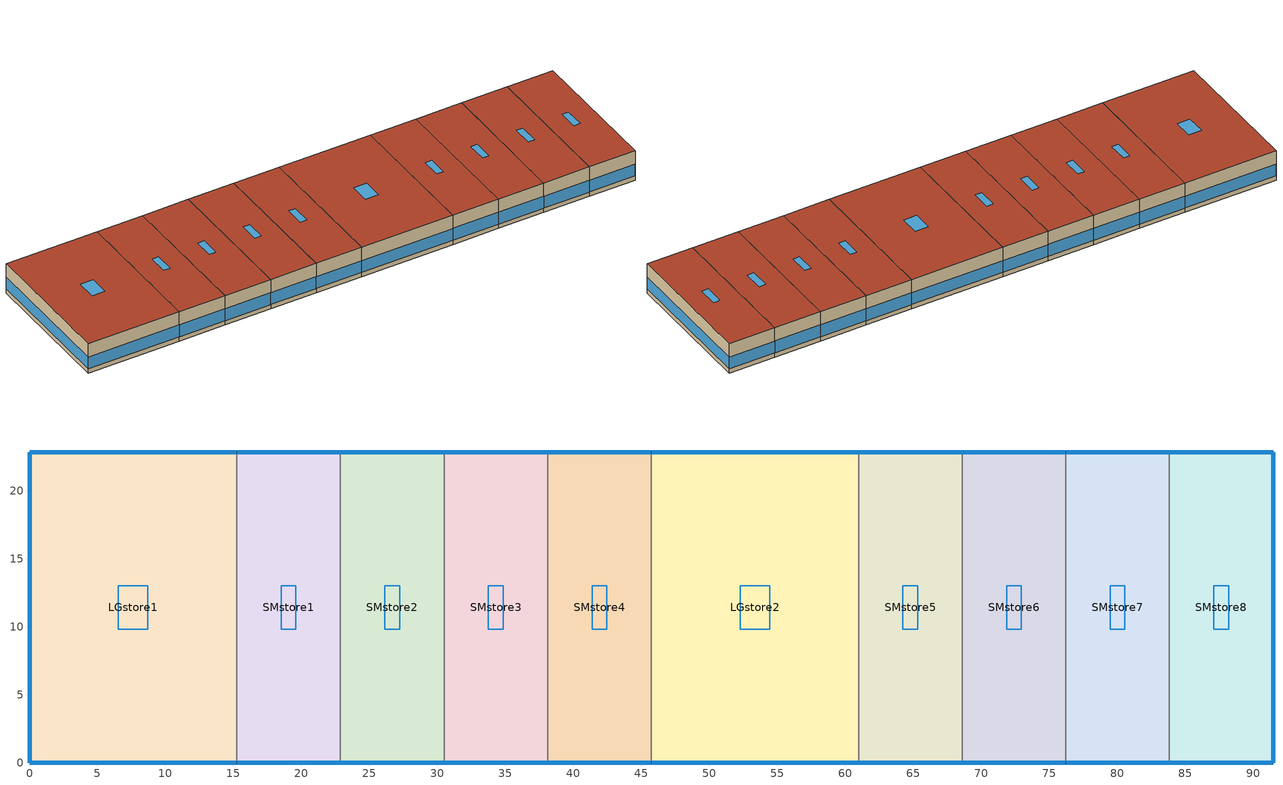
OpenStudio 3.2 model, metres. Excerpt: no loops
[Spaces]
SMstore2
 floor ground: 30.48,22.86 30.48,0 22.86,0 22.86,22.86 z0
 wall outside: 22.86,0 30.48,0 / 30.48,22.86 22.86,22.86 z0:5.18
 wall to SMstore3: 30.48,0 30.48,22.86 z0:5.18
 wall to SMstore1: 22.86,22.86 22.86,0 z0:5.18
 window (BTAP-Ext-FixedWindow:U=0.190 SHGC=0.600): 22.89,0 30.45,0 / 30.45,22.86 22.89,22.86 z0.76:2.85
 roof outside: 30.48,0 30.48,22.86 22.86,22.86 22.86,0 z5.18
 skylight (BTAP-Ext-Skylights:U=0.190 SHGC=0.600): 27.21,9.81 27.21,13.05 26.13,13.05 26.13,9.81 z5.18
SMstore7
 floor ground: 83.82,22.86 83.82,0 76.2,0 76.2,22.86 z0
 wall outside: 76.2,0 83.82,0 / 83.82,22.86 76.2,22.86 z0:5.18
 wall to SMstore6: 76.2,22.86 76.2,0 z0:5.18
 wall to SMstore8: 83.82,0 83.82,22.86 z0:5.18
 window (BTAP-Ext-FixedWindow:U=0.190 SHGC=0.600): 76.23,0 83.79,0 / 83.79,22.86 76.23,22.86 z0.76:2.85
 roof outside: 83.82,0 83.82,22.86 76.2,22.86 76.2,0 z5.18
 skylight (BTAP-Ext-Skylights:U=0.190 SHGC=0.600): 80.55,9.81 80.55,13.05 79.47,13.05 79.47,9.81 z5.18
SMstore3
 floor ground: 38.1,22.86 38.1,0 30.48,0 30.48,22.86 z0
 wall outside: 30.48,0 38.1,0 / 38.1,22.86 30.48,22.86 z0:5.18
 wall to SMstore4: 38.1,0 38.1,22.86 z0:5.18
 window (BTAP-Ext-FixedWindow:U=0.190 SHGC=0.600): 30.51,0 38.07,0 / 38.07,22.86 30.51,22.86 z0.76:2.85
 roof outside: 38.1,0 38.1,22.86 30.48,22.86 30.48,0 z5.18
 skylight (BTAP-Ext-Skylights:U=0.190 SHGC=0.600): 34.83,9.81 34.83,13.05 33.75,13.05 33.75,9.81 z5.18
SMstore1
 floor ground: 22.86,22.86 22.86,0 15.24,0 15.24,22.86 z0
 wall outside: 15.24,0 22.86,0 / 22.86,22.86 15.24,22.86 z0:5.18
 wall to LGstore1: 15.24,22.86 15.24,0 z0:5.18
 window (BTAP-Ext-FixedWindow:U=0.190 SHGC=0.600): 15.27,0 22.83,0 / 22.83,22.86 15.27,22.86 z0.76:2.85
 roof outside: 22.86,0 22.86,22.86 15.24,22.86 15.24,0 z5.18
 skylight (BTAP-Ext-Skylights:U=0.190 SHGC=0.600): 19.59,9.81 19.59,13.05 18.51,13.05 18.51,9.81 z5.18
LGstore2
 floor ground: 60.96,22.86 60.96,0 45.72,0 45.72,22.86 z0
 wall outside: 45.72,0 60.96,0 / 60.96,22.86 45.72,22.86 z0:5.18
 wall to SMstore5: 60.96,0 60.96,22.86 z0:5.18
 wall to SMstore4: 45.72,22.86 45.72,0 z0:5.18
 window (BTAP-Ext-FixedWindow:U=0.190 SHGC=0.600): 45.75,0 60.93,0 / 60.93,22.86 45.75,22.86 z0.76:2.84
 roof outside: 60.96,0 60.96,22.86 45.72,22.86 45.72,0 z5.18
 skylight (BTAP-Ext-Skylights:U=0.190 SHGC=0.600): 54.42,9.81 54.42,13.05 52.26,13.05 52.26,9.81 z5.18
SMstore8
 floor ground: 91.44,22.86 91.44,0 83.82,0 83.82,22.86 z0
 wall outside: 83.82,0 91.44,0 91.44,22.86 83.82,22.86 z0:5.18
 window (BTAP-Ext-FixedWindow:U=0.190 SHGC=0.600): 83.85,0 91.41,0 / 91.41,22.86 83.85,22.86 z0.76:2.85; 91.44,0.03 91.44,22.83 z0.76:2.84
 roof outside: 91.44,0 91.44,22.86 83.82,22.86 83.82,0 z5.18
 skylight (BTAP-Ext-Skylights:U=0.190 SHGC=0.600): 88.17,9.81 88.17,13.05 87.09,13.05 87.09,9.81 z5.18
SMstore5
 floor ground: 68.58,22.86 68.58,0 60.96,0 60.96,22.86 z0
 wall outside: 60.96,0 68.58,0 / 68.58,22.86 60.96,22.86 z0:5.18
 wall to SMstore6: 68.58,0 68.58,22.86 z0:5.18
 window (BTAP-Ext-FixedWindow:U=0.190 SHGC=0.600): 60.99,0 68.55,0 / 68.55,22.86 60.99,22.86 z0.76:2.85
 roof outside: 68.58,0 68.58,22.86 60.96,22.86 60.96,0 z5.18
 skylight (BTAP-Ext-Skylights:U=0.190 SHGC=0.600): 65.31,9.81 65.31,13.05 64.23,13.05 64.23,9.81 z5.18
SMstore4
 floor ground: 45.72,22.86 45.72,0 38.1,0 38.1,22.86 z0
 wall outside: 38.1,0 45.72,0 / 45.72,22.86 38.1,22.86 z0:5.18
 window (BTAP-Ext-FixedWindow:U=0.190 SHGC=0.600): 38.13,0 45.69,0 / 45.69,22.86 38.13,22.86 z0.76:2.85
 roof outside: 45.72,0 45.72,22.86 38.1,22.86 38.1,0 z5.18
 skylight (BTAP-Ext-Skylights:U=0.190 SHGC=0.600): 42.45,9.81 42.45,13.05 41.37,13.05 41.37,9.81 z5.18
SMstore6
 floor ground: 76.2,22.86 76.2,0 68.58,0 68.58,22.86 z0
 wall outside: 68.58,0 76.2,0 / 76.2,22.86 68.58,22.86 z0:5.18
 window (BTAP-Ext-FixedWindow:U=0.190 SHGC=0.600): 68.61,0 76.17,0 / 76.17,22.86 68.61,22.86 z0.76:2.85
 roof outside: 76.2,0 76.2,22.86 68.58,22.86 68.58,0 z5.18
 skylight (BTAP-Ext-Skylights:U=0.190 SHGC=0.600): 72.93,9.81 72.93,13.05 71.85,13.05 71.85,9.81 z5.18
LGstore1
 floor ground: 15.24,22.86 15.24,0 0,0 0,22.86 z0
 wall outside: 15.24,22.86 0,22.86 0,0 15.24,0 z0:5.18
 window (BTAP-Ext-FixedWindow:U=0.190 SHGC=0.600): 0.03,0 15.21,0 / 0,22.83 0,0.03 / 15.21,22.86 0.03,22.86 z0.76:2.84
 roof outside: 15.24,0 15.24,22.86 0,22.86 0,0 z5.18
 skylight (BTAP-Ext-Skylights:U=0.190 SHGC=0.600): 8.7,9.81 8.7,13.05 6.54,13.05 6.54,9.81 z5.18
[Schedule:Day]
Clothing Schedule Summer Clothes: 24, 0, 0.5
NECB-C-Occupancy Default|Wkdy Day: 8, 0, 0, 9, 0, 0.1, 10, 0, 0.2, 12, 0, 0.5, 16, 0, 0.7, 17, 0, 0.8, 18, 0, 0.7, 19, 0, 0.5, 21, 0, 0.3, 24, 0, 0
NECB-C-Occupancy Sat Day: 8, 0, 0, 9, 0, 0.1, 10, 0, 0.2, 11, 0, 0.5, 12, 0, 0.6, 13, 0, 0.8, 16, 0, 0.9, 17, 0, 0.8, 18, 0, 0.7, 19, 0, 0.5, 21, 0, 0.2, 24, 0, 0
NECB-C-Occupancy Sun|Hol Day: 8, 0, 0, 9, 0, 0.1, 10, 0, 0.2, 11, 0, 0.5, 12, 0, 0.6, 13, 0, 0.8, 16, 0, 0.9, 17, 0, 0.8, 18, 0, 0.7, 19, 0, 0.5, 24, 0, 0
NECB-C-Occupancy-NECB-C-Lighting-0.0-0.0-0.67-Default|Wkdy-Light Day; NECB-C-Occupancy-NECB-C-Lighting-0.0-0.0-0.67-Sat-Light Day; NECB-C-Electric-Equipment Default|Wkdy Day; NECB-C-Electric-Equipment Sat Day: 8, 0, 0.05, 9, 0, 0.5, 19, 0, 0.9, 20, 0, 0.6, 21, 0, 0.5, 24, 0, 0.05
NECB-C-Occupancy-NECB-C-Lighting-0.0-0.0-0.67-Sun|Hol-Light Day; NECB-C-Electric-Equipment Sun|Hol Day: 8, 0, 0.05, 9, 0, 0.5, 19, 0, 0.9, 24, 0, 0.05
NECB-C-Thermostat Setpoint-Heating Default|Wkdy Day; NECB-C-Thermostat Setpoint-Heating Sat Day: 7, 0, 18, 8, 0, 20, 21, 0, 22, 24, 0, 18
NECB-C-Thermostat Setpoint-Heating Sun|Hol Day: 9, 0, 18, 10, 0, 20, 19, 0, 22, 24, 0, 18
NECB-C-Thermostat Setpoint-Cooling Default|Wkdy Day; NECB-C-Thermostat Setpoint-Cooling Sat Day: 7, 0, 35, 21, 0, 24, 24, 0, 35
NECB-C-Thermostat Setpoint-Cooling Sun|Hol Day: 7, 0, 35, 19, 0, 24, 24, 0, 35
NECB-C-Service Water Heating Default|Wkdy Day: 8, 0, 0.05, 9, 0, 0.1, 10, 0, 0.2, 11, 0, 0.3, 12, 0, 0.4, 16, 0, 0.8, 17, 0, 0.6, 18, 0, 0.4, 19, 0, 0.3, 21, 0, 0.2, 24, 0, 0.05
NECB-C-Service Water Heating Sat Day: 8, 0, 0.05, 9, 0, 0.1, 10, 0, 0.2, 11, 0, 0.3, 12, 0, 0.5, 16, 0, 0.9, 17, 0, 0.7, 18, 0, 0.5, 19, 0, 0.3, 21, 0, 0.2, 24, 0, 0.05
NECB-C-Service Water Heating Sun|Hol Day: 8, 0, 0.05, 9, 0, 0.1, 10, 0, 0.2, 11, 0, 0.3, 12, 0, 0.5, 17, 0, 0.9, 18, 0, 0.5, 19, 0, 0.3, 24, 0, 0.05
Schedule Day 30; Schedule Day 33: 24, 0, 0.05
Schedule Day 32: 24, 0, 0.2
Schedule Day 34: 24, 0, 60
sys_3|mixed|shr>none|sc>dx|sh>c-g|ssf>cv|zh>b-hw|zc>none|srf>none| Occ Sch Sunday; sys_3|mixed|shr>none|sc>dx|sh>c-g|ssf>cv|zh>b-hw|zc>none|srf>none| 1 Occ Sch Sunday; sys_3|mixed|shr>none|sc>dx|sh>c-g|ssf>cv|zh>b-hw|zc>none|srf>none| 2 Occ Sch Sunday: 9, 0, 0, 19, 0, 1, 24, 0, 0
